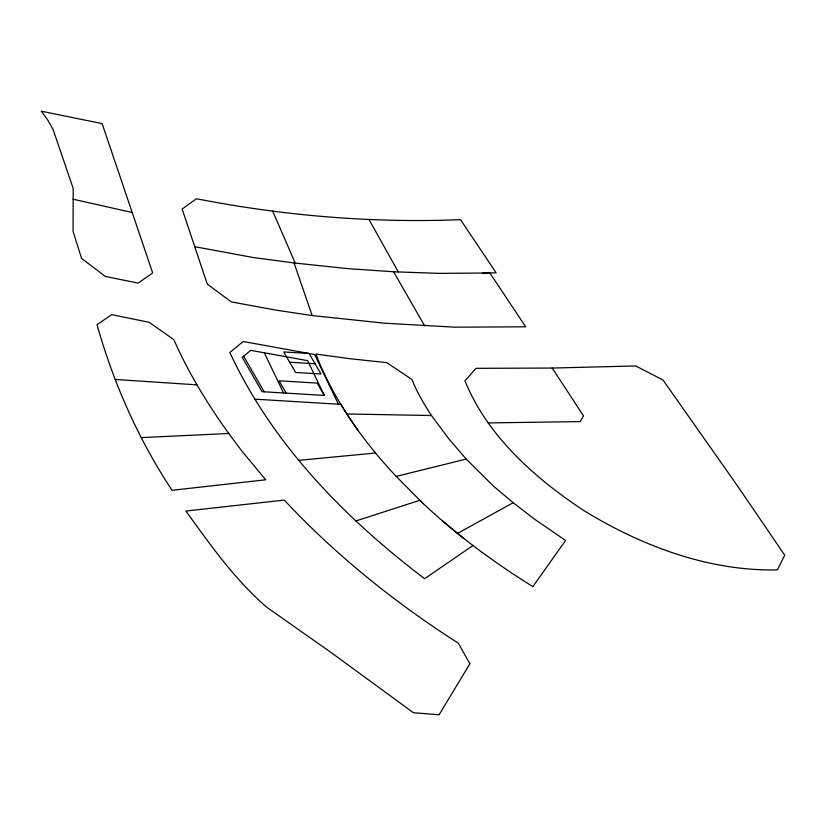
<?xml version="1.0" encoding="UTF-8"?>
<svg xmlns="http://www.w3.org/2000/svg" width="826" height="826" viewBox="0 0 826 826"><rect width="100%" height="100%" fill="white"/><g stroke="black" fill="none" stroke-linecap="round" stroke-linejoin="round"><path stroke-width="1.24" d="M73.153 199.221L73.08 231.383L81.557 258.414L105.398 276.452L138.149 283.091L152.686 272.962L102.125 123.601L41.3 111.221L47.66 119.894L53.163 129.744L73.194 188.431L73.153 199.221L132.191 212.509M473.019 545.459L424.636 578.706C344.927 518.284 272.456 444.14 229.824 352.485L243.174 341.499L314.592 354.478L338.381 404.193M442.85 521.32L457.614 533.389L513.194 502.704L534.866 519.409L565.573 540.452L532.873 586.625C492.564 561.515 454.124 533.142 419.753 500.298L355.841 521M254.625 399.154L340.87 404.337C356.491 430.346 375.448 454.29 396.201 476.395L466.215 459.091L493.556 486.204L513.194 502.704M298.733 460.361L375.572 452.999M141.308 437.625L228.761 433.474L242.09 451.378L265.714 479.792L172.025 490.293C138.479 439.463 113.513 383.264 97.014 324.67L111.696 314.644L149.145 322.295L173.842 339.672C188.545 372.887 207.471 404.1 228.761 433.474M482.652 273.179L496.106 272.797L460.516 219.654C372.092 223.237 283.297 215.71 196.474 198.746L182.143 209.04L207.274 284.113L231.332 301.913L275.151 309.987L312.145 315.553L384.493 323.193L454.909 327.179L525.677 326.807L489.89 272.983L438.678 273.365L393.61 271.775L347.591 268.615L294.066 262.957L312.145 315.553M552.202 368.055L476.065 368.324L464.955 380.838C487.588 436.469 534.938 478.192 584.034 510.716C641.916 546.11 708.832 571.365 777.452 569.899L784.7 555.155L736.926 485.099L662.989 380.012L635.762 365.949L552.202 368.055L583.486 415.86L580.193 421.611L488.362 422.912M346.837 413.971L431.461 415.53L448.508 438.42L466.215 459.091M289.668 362.222L315.047 363.75M324.288 395.417L262.048 391.679L242.235 357.338L250.753 350.327L307.664 360.673L324.288 395.417L317.184 383.099L279.116 380.807L286.219 393.124M115.206 379.454L197.063 384.854M194.75 246.695L253.055 257.485L295.233 263.112L272.663 211.064M457.614 533.389L463.706 538.407M423.18 503.643L396.201 476.395M431.461 415.53C424.006 404.079 416.985 392.236 411.967 379.485L386.733 362.624L349.78 358.68L315.924 354.065C326.146 381.199 340.983 406.32 357.689 429.933M243.639 356.192L264.186 391.803M393.61 271.775L424.564 325.723M369.026 219.54L398.297 271.919M264.32 352.795L283.545 392.97M469.87 663.784L439.091 714.779L413.403 712.714L331.009 652.447L266.839 607.327C235.007 579.862 210.382 544.974 185.891 511.036L284.278 500.091C335.769 555.196 394.921 602.619 458.368 643.237L469.87 663.784M309.12 353.476L283.741 351.959L295.594 372.485L320.973 374.013L309.12 353.476"/></g></svg>
